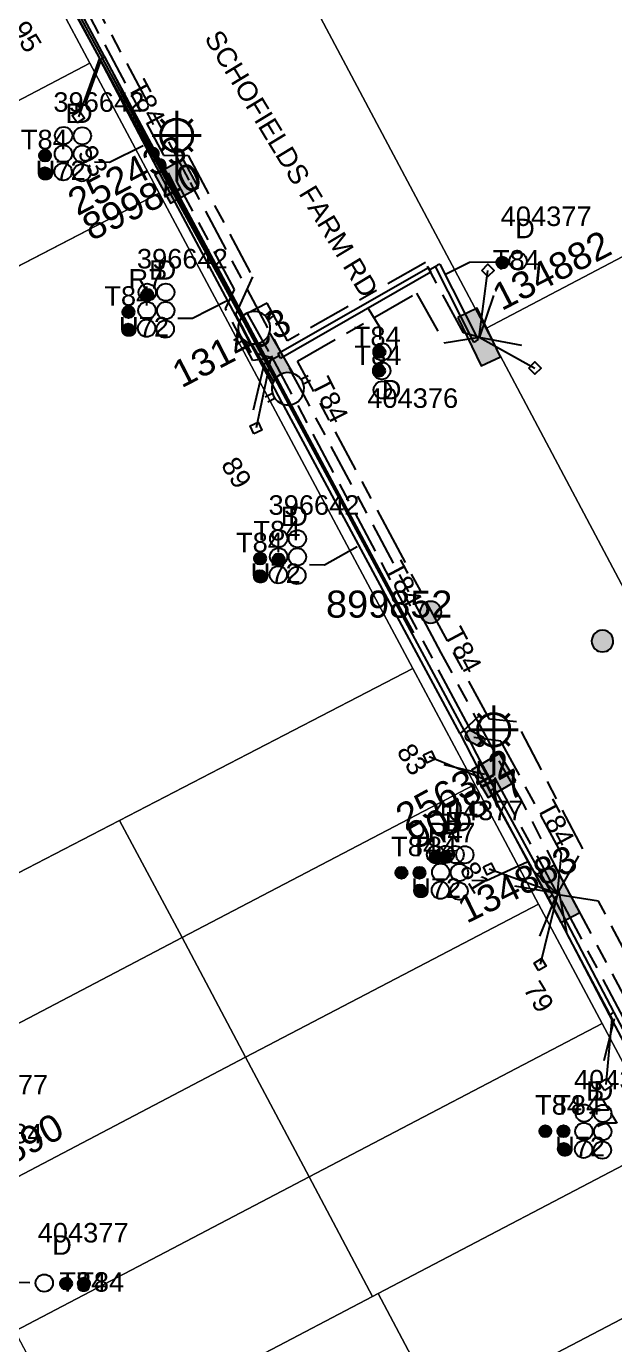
# Model space of a CAD drawing. Header units: metres. Extents: x 301589 to 305563, y 6268713 to 6270518.
# Drawn here: x 303474.8 to 303529, y 6269950.9 to 6270072.5 of the extents above; entities that cross this region are included whole.
import ezdxf
from ezdxf.enums import TextEntityAlignment as Align

# ---------------------------------------------------------------- set-up
doc = ezdxf.new("R2010")
doc.units = ezdxf.units.M
doc.linetypes.add('Cable Exist UG', pattern=[8.2, 4, -1.2, 1.8, -1.2])
doc.layers.get('0').update_dxf_attribs({"color": 6})
for name, color, linetype in [('_User Miscellaneous12', 7, 'Continuous'), ('Duct_SP_EXT', 7, 'Continuous'), ('Equip_LV_EXT', 7, 'Continuous'), ('Equip_SP_SL_EXT', 7, 'Continuous'), ('Mains_HV_EXT', 1, 'Continuous'), ('Mains_LV_EXT', 5, 'Continuous'), ('Mains_LV_SL_EXT', 4, 'Continuous'), ('Services_SP_EXT', 7, 'Continuous'), ('SupportsOH_SP_TR_HV_LV_SL_EXT', 7, 'Continuous'), ('SupportsUG_SP_LV_EXT', 7, 'Continuous'), ('SupportsUG_SP_LV_SL_EXT', 7, 'Continuous'), ('Trench_SP_EXT', 7, 'Continuous')]:
    doc.layers.add(name, color=color, linetype=linetype)
doc.layers.add('Cadastre Land Parcels_SP_EXT', color=7, linetype='Continuous', lineweight=5)
doc.layers.add('Cadastre Roads_SP_EXT', color=9, linetype='Continuous', lineweight=5)
doc.styles.add('COLUMN_LABEL', font='arial.ttf')
doc.styles.add('iecARIAL', font='arial.ttf', dxfattribs={"height": 2})
doc.styles.add('POLE_LABEL', font='arial.ttf')
doc.styles.get("Standard").update_dxf_attribs({"font": 'arial.ttf'})

# ---------------------------------------------------------------- blocks, each defined once
blk = doc.blocks.new('COLUMN_EXT')
blk.add_hatch(color=256).paths.add_polyline_path([(-1.49, 1.48), (-1.49, -1.49), (1.48, -1.49), (1.48, 1.48)])
blk.add_lwpolyline([(-1.49, -1.49), (1.48, -1.49), (1.48, 1.48), (-1.49, 1.48)], close=True)
for tag, height, style, flags, p in [('ASSET_NUM', 2.5, 'COLUMN_LABEL', 8, (2, 2)), ('STRUCTURE_PLANT_NUMBER', 0.2, 'POLE_LABEL', 9, (1.81, 0.03)), ('STREET_CODE', 0.2, 'COLUMN_LABEL', 9, (1.81, -0.2))]:
    blk.add_attdef(tag, text='', height=height, dxfattribs=dict(style=style, flags=flags)).set_placement(p, align=Align.MIDDLE_LEFT)
at = {"flags": 9}
for tag, p in [('COLUMN_TYPE', (1.81, -0.4)), ('OWNED_BY', (1.81, -0.6)), ('STATE', (1.81, -0.8)), ('USAGE', (1.81, -1)), ('LEGEND', (1.81, -1.2)), ('STREETNAME', (1.81, -1.6)), ('SUBURB', (1.81, -1.8)), ('LOCATION', (1.81, -1.4)), ('NOTES', (1.81, -2))]:
    blk.add_attdef(tag, text='', height=0.2, dxfattribs=at).set_placement(p, align=Align.MIDDLE_LEFT)
at = {"flags": 1}
blk.add_attdef('Z', (1.81, -2.35), '', height=0.2, dxfattribs=at)
blk = doc.blocks.new('PILLAR_EXT')
blk.add_hatch(color=256).paths.add_polyline_path([(-2.475, 0.99), (-2.475, -0.99), (2.475, -0.99), (2.475, 0.99)])
blk.add_lwpolyline([(-2.475, -0.99), (2.475, -0.99), (2.475, 0.99), (-2.475, 0.99)], close=True)
at = {"style": 'iecARIAL', "flags": 8}
blk.add_attdef('ASSET_NUM', (1.5, 3.5), '', height=2.5, dxfattribs=at)
for tag, p, flags in [('OWNED_BY', (0, -0.2), 9), ('STATE', (0, -0.4), 9), ('SUPPORT_TYPE', (0, -0.6), 9), ('USAGE', (0, -0.8), 9), ('LEGEND', (0, -1), 9), ('LOCATION', (0, -1.2), 9), ('NOTES', (0, -1.4), 9), ('STREETNAME', (0, -1.8), 9), ('SUBURB', (0, -2), 1), ('PARENT', (0, -1.6), 9)]:
    blk.add_attdef(tag, p, '', height=0.2, dxfattribs=dict(flags=flags))
blk = doc.blocks.new('DUCT_EXT')
blk.add_circle((0, 0.8), 0.8)
at = {"flags": 1}
blk.add_attdef('Z', (0, 0), '', height=0.2, dxfattribs=at)
at = {"flags": 9}
for tag, p in [('DUCT_CODE', (0, 0)), ('XSECT_TYPE', (0, -0.2)), ('STATE', (0, -0.6)), ('FB_REFERENCE', (0, -0.4)), ('NOTES', (0, -0.8))]:
    blk.add_attdef(tag, text='', height=0.2, dxfattribs=at).set_placement(p, align=Align.MIDDLE_LEFT)
blk = doc.blocks.new('SL_LANTERN_EXT')
at = {"lineweight": 40}
for p, q in [((0, 1.97), (0, 6.47)), ((-1.46, 5.68), (-1.06, 5.28)), ((1.46, 5.68), (1.06, 5.28)), ((-2.25, 4.22), (2.25, 4.22)), ((-1.46, 2.76), (-1.06, 3.16)), ((0, 0), (0, 2.72)), ((1.46, 2.76), (1.06, 3.16))]:
    blk.add_line(p, q, dxfattribs=at)
blk.add_circle((0, 4.22), 1.5, dxfattribs=at)
at = {"style": 'iecARIAL', "flags": 8}
blk.add_attdef('ASSET_NUM', (1.5, 1.5), '', height=2.5, dxfattribs=at)
for tag, p, height, flags in [('CONSTRUCTED_VOLTAGE', (0.98, -0.65), 0.2, 9), ('CONTROL_TYPE', (0.98, -0.85), 0.2, 9), ('LANTERN_PURPOSE', (0.98, -1.05), 0.2, 9), ('LANTERN_TYPE', (0.98, -1.25), 0.2, 9), ('LNUMBER', (2.18, -3.25), 2.5, 8), ('OPERATING_VOLTAGE', (0.98, -1.65), 0.2, 9), ('ORIENTATION', (0.98, -1.85), 0.2, 9), ('OWNED_BY', (0.98, -2.05), 0.2, 9), ('STATE', (0.98, -2.25), 0.2, 9), ('NO_PHASES', (0.98, -1.45), 0.2, 9), ('USAGE', (0.98, -2.45), 0.2, 9), ('CEXIST', (0.98, -2.65), 0.2, 9), ('CNEW', (0.98, -2.85), 0.2, 9), ('CNUMBER', (0.98, -3.05), 0.2, 9), ('CREMOVE', (0.98, -3.25), 0.2, 9), ('CREPLACE', (0.98, -3.45), 0.2, 9), ('LKINGHEIGHT', (0.98, -3.65), 0.2, 9), ('LBRACKET', (0.98, -3.85), 0.2, 9), ('LBRACKETVOCAB', (0.98, -4.05), 0.2, 9), ('LCATEGORY', (0.98, -4.25), 0.2, 9), ('LCHARGE1', (0.98, -4.45), 0.2, 9), ('LCHARGE1PERCENT', (0.98, -4.65), 0.2, 9), ('LCHARGE2', (0.98, -4.85), 0.2, 9), ('LCHARGE2PERCENT', (0.98, -5.05), 0.2, 9), ('LCHARGE3', (0.98, -5.25), 0.2, 9), ('LCHARGE3PERCENT', (0.98, -5.45), 0.2, 9), ('LEXIST', (0.98, -5.65), 0.2, 9), ('LLAMP', (0.98, -5.85), 0.2, 9), ('LLAMPVOCAB', (0.98, -6.05), 0.2, 9), ('LMAST', (0.98, -6.25), 0.2, 9), ('LMASTVOCAB', (0.98, -6.45), 0.2, 9), ('LNEW', (0.98, -6.65), 0.2, 9), ('LANTNUMBER', (0.98, -6.85), 0.2, 9), ('LOUTREACH', (0.98, -7.25), 0.2, 9), ('LOUTREACHVOCAB', (0.98, -7.45), 0.2, 9), ('LRATECODE', (0.98, -7.65), 0.2, 9), ('LREMOVE', (0.98, -7.85), 0.2, 9), ('LREPLACE', (0.98, -8.05), 0.2, 9), ('LTYPE', (0.98, -8.25), 0.2, 9), ('LTYPEVOCAB', (0.98, -8.45), 0.2, 9), ('LEGEND', (0.98, -8.65), 0.2, 9), ('STREETNAME', (0.98, -9.25), 0.2, 9), ('SUBURB', (0.98, -9.45), 0.2, 1), ('LOCATION', (0.98, -8.85), 0.2, 9), ('NOTES', (0.98, -9.05), 0.2, 9)]:
    blk.add_attdef(tag, p, '', height=height, dxfattribs=dict(flags=flags))
blk = doc.blocks.new('CCP_EXT')
at = {"flags": 9}
for tag, p in [('STATE', (0, -1.8)), ('LEGEND', (0, -1.4)), ('LIFE_SUPPORT', (0, -1.6)), ('NOTES', (0, -2))]:
    blk.add_attdef(tag, text='', height=0.2, dxfattribs=at).set_placement(p, align=Align.MIDDLE_LEFT)
blk.add_wipeout([(0, 0.57), (0.57, 0), (0, -0.57), (-0.57, 0)])
blk.add_lwpolyline([(-0.57, 0), (0, 0.57), (0.57, 0), (0, -0.57), (-0.57, 0)])
at = {"flags": 1}
blk.add_attdef('Z', (0, 0), '', height=0.2, dxfattribs=at)
at = {"flags": 9}
for tag, p in [('CCP_TYPE', (0, 0)), ('CONSTRUCTED_VOLTAGE', (0, -0.2)), ('OPERATING_VOLTAGE', (0, -0.6)), ('ORIENTATION', (0, -0.8)), ('OWNED_BY', (0, -1)), ('NO_PHASES', (0, -0.4)), ('USAGE', (0, -1.2))]:
    blk.add_attdef(tag, text='', height=0.2, dxfattribs=at).set_placement(p, align=Align.MIDDLE_LEFT)
blk = doc.blocks.new('POLE_EXT')
blk.add_hatch(color=256).paths.add_polyline_path([(-1, 0, 1), (1, 0, 1)])
blk.add_lwpolyline([(-1, 0, 1), (1, 0, 1)], format="xyb", close=True)
for tag, height, flags, p in [('pNumber', 2.5, 8, (-17.84, 2.07)), ('OWNED_BY', 0.2, 9, (1.35, -0.4)), ('SPECIAL_USE', 0.2, 9, (1.35, -0.8)), ('STATE', 0.2, 9, (1.35, -1)), ('PARENT', 0.2, 9, (1.35, -0.6)), ('USAGE', 0.2, 9, (1.35, -1.2)), ('cLV', 0.2, 9, (1.35, -1.4)), ('hDepth', 0.2, 9, (1.35, -1.6)), ('hDia', 0.2, 9, (1.35, -1.8)), ('cHV', 0.2, 9, (1.35, -2)), ('LBRACKET', 0.2, 9, (1.35, -2.2)), ('LExisting', 0.2, 9, (1.35, -2.4)), ('cLinedev', 0.2, 9, (1.35, -3.4)), ('LANTNUMBER', 0.2, 9, (1.35, -2.6)), ('LOther', 0.2, 9, (1.35, -2.8)), ('LRemove', 0.2, 9, (1.35, -3)), ('LEGEND', 0.2, 9, (1.35, -3.2)), ('LOCATION', 0.2, 9, (1.35, -3.6)), ('pExisting', 0.2, 9, (1.35, -3.8)), ('pFooting', 0.2, 9, (1.35, -4.4)), ('pNew', 0.2, 9, (1.35, -4.6)), ('PFNUMBER', 0.2, 9, (1.35, -4)), ('NEWPFNUMBER', 0.2, 9, (1.35, -4.2)), ('pRelocate', 0.2, 9, (1.35, -5)), ('pRemove', 0.2, 9, (1.35, -5.2)), ('pReplace', 0.2, 9, (1.35, -5.4)), ('pStay', 0.2, 9, (1.35, -5.6)), ('pType', 0.2, 9, (1.35, -5.8)), ('cspan', 0.2, 9, (1.35, -6)), ('STREETNAME', 0.2, 9, (1.35, -6.2)), ('SUBURB', 0.2, 9, (1.35, -6.4)), ('OPERATED_BY', 0.2, 9, (1.36, -7.01)), ('NOTES', 0.2, 9, (1.35, -6.6)), ('MAINTAINED_BY', 0.2, 9, (1.36, -6.81))]:
    blk.add_attdef(tag, text='', height=height, dxfattribs=dict(flags=flags)).set_placement(p, align=Align.MIDDLE_LEFT)
at = {"style": 'POLE_LABEL'}
for tag, height, flags, p in [('ASSET_NUM', 2.5, 8, (2, 2)), ('STRUCTURE_PLANT_NUMBER', 0.2, 9, (1.35, 0.03)), ('STREET_CODE', 0.2, 9, (1.35, -0.2))]:
    blk.add_attdef(tag, text='', height=height, dxfattribs=dict(at, flags=flags)).set_placement(p, align=Align.MIDDLE_LEFT)
at = {"flags": 1}
blk.add_attdef('Z', (1.35, -7.33), '', height=0.2, dxfattribs=at)
blk = doc.blocks.new('LV_STJ_EXT')
h = blk.add_hatch(color=256)
edge = h.paths.add_edge_path()
edge.add_ellipse((-0.59, 0.13), major_axis=(0.226, 0.226), ratio=1, start_angle=45, end_angle=135)
edge.add_line((-0.91, 0.13), (-0.91, -0.13))
edge.add_ellipse((-0.59, -0.13), major_axis=(0.226, 0.226), ratio=1, start_angle=135, end_angle=225)
edge.add_line((-0.59, -0.45), (0.59, -0.45))
edge.add_ellipse((0.59, -0.13), major_axis=(-0.226, 0.226), ratio=1, start_angle=135, end_angle=225)
edge.add_line((0.91, -0.13), (0.91, 0.13))
edge.add_ellipse((0.59, 0.13), major_axis=(-0.226, 0.226), ratio=1, start_angle=225, end_angle=315)
edge.add_line((0.59, 0.45), (-0.59, 0.45))
blk.add_lwpolyline([(-0.91, 0.13), (-0.91, -0.13, 0.414214), (-0.59, -0.45), (0.59, -0.45, 0.414214), (0.91, -0.13), (0.91, 0.13, 0.414214), (0.59, 0.45), (-0.59, 0.45, 0.414214)], format="xyb", close=True)
at = {"flags": 1}
blk.add_attdef('Z', (0, 0), '', height=0.2, dxfattribs=at)
at = {"flags": 9}
for tag, p in [('ORIENTATION', (0, 0)), ('USAGE', (0, -0.2)), ('LEGEND', (0, -0.4)), ('NOTES', (0, -0.6))]:
    blk.add_attdef(tag, text='', height=0.2, dxfattribs=at).set_placement(p, align=Align.MIDDLE_LEFT)
blk = doc.blocks.new('LV_UG_LINKS_OPEN_EXT')
for p, q in [((-0.25, 1.47), (-0.25, 2.22)), ((0.25, 1.47), (0.25, 2.22)), ((-0.25, -1.47), (-0.25, -2.22)), ((0.25, -1.47), (0.25, -2.22))]:
    blk.add_line(p, q)
at = {"flags": 9}
for tag, p in [('ACTUAL_STATUS', (0, 0)), ('CONSTRUCTED_VOLTAGE', (0, -0.2)), ('OPERATING_VOLTAGE', (0, -0.6)), ('ORIENTATION', (0, -0.8)), ('STATE', (0, -1)), ('SWITCH_TYPE', (0, -1.2)), ('NO_PHASES', (0, -0.4)), ('USAGE', (0, -1.4)), ('NOTES', (0, -1.6))]:
    blk.add_attdef(tag, text='', height=0.2, dxfattribs=at).set_placement(p, align=Align.MIDDLE_LEFT)
at = {"flags": 1}
blk.add_attdef('Z', (0, 0), '', height=0.2, dxfattribs=at)
blk.add_wipeout([(-0.25, 1.47), (-0.43, 1.43), (-0.61, 1.36), (-0.77, 1.28), (-0.93, 1.17), (-1.07, 1.05), (-1.19, 0.9), (-1.29, 0.75), (-1.38, 0.58), (-1.44, 0.4), (-1.48, 0.22), (-1.49, 0.03), (-1.49, -0.16), (-1.45, -0.34), (-1.4, -0.52), (-1.32, -0.69), (-1.23, -0.85), (-1.11, -1), (-0.98, -1.13), (-0.83, -1.24), (-0.66, -1.34), (-0.49, -1.41), (-0.31, -1.46), (-0.13, -1.49), (0.06, -1.49), (0.25, -1.47), (0.43, -1.43), (0.61, -1.36), (0.77, -1.28), (0.93, -1.17), (1.07, -1.05), (1.19, -0.9), (1.29, -0.75), (1.38, -0.58), (1.44, -0.4), (1.48, -0.22), (1.49, -0.03), (1.49, 0.16), (1.45, 0.34), (1.4, 0.52), (1.32, 0.69), (1.23, 0.85), (1.11, 1), (0.98, 1.13), (0.83, 1.24), (0.66, 1.34), (0.49, 1.41), (0.31, 1.46), (0.13, 1.49), (-0.06, 1.49)])
blk.add_lwpolyline([(0, -1.49, 1), (0, 1.49, 1)], format="xyb", close=True)
blk = doc.blocks.new('CABLE_LARGE_EXT')
h = blk.add_hatch(color=256)
edge = h.paths.add_edge_path()
edge.add_arc((0, 0.55), 0.55, 0, 360)
blk.add_circle((0, 0.55), 0.55)
at = {"flags": 1}
blk.add_attdef('Z', (0, 0), '', height=0.2, dxfattribs=at)
at = {"flags": 9}
for tag, p in [('COND_CODE', (0, 0)), ('STATE', (0, -0.4)), ('XSECT_SIZE', (0, -0.6)), ('FB_REFERENCE', (0, -0.2)), ('NOTES', (0, -0.8))]:
    blk.add_attdef(tag, text='', height=0.2, dxfattribs=at).set_placement(p, align=Align.MIDDLE_LEFT)

msp = doc.modelspace()

# ---------------------------------------------------------------- linework, layer by layer
at = {"layer": '_User Miscellaneous12'}
for p, q in [((303453.125, 6270122.591), (303481.808, 6270069.572)), ((303481.595, 6270069.46), (303481.808, 6270069.572)), ((303487.805, 6270057.602), (303481.595, 6270069.46)), ((303482.021, 6270069.683), (303481.808, 6270069.572)), ((303488.23, 6270057.824), (303482.021, 6270069.683)), ((303487.805, 6270057.602), (303488.018, 6270057.713)), ((303487.806, 6270057.6), (303488.018, 6270057.713)), ((303488.229, 6270057.826), (303488.018, 6270057.713)), ((303488.23, 6270057.824), (303488.018, 6270057.713)), ((303511.863, 6270050.267), (303511.982, 6270050.059)), ((303512.102, 6270049.851), (303511.982, 6270050.059)), ((303512.493, 6270050.359), (303512.707, 6270050.467)), ((303512.493, 6270050.359), (303516.015, 6270043.358)), ((303512.922, 6270050.575), (303512.707, 6270050.467)), ((303516.015, 6270043.358), (303516.23, 6270043.466)), ((303516.444, 6270043.574), (303516.23, 6270043.466)), ((303514.761, 6270007.305), (303514.974, 6270007.415)), ((303514.761, 6270007.305), (303517.505, 6270001.967)), ((303514.763, 6270007.301), (303514.974, 6270007.415)), ((303515.186, 6270007.528), (303514.974, 6270007.415)), ((303515.188, 6270007.524), (303514.974, 6270007.415)), ((303515.188, 6270007.524), (303517.932, 6270002.186)), ((303517.505, 6270001.967), (303517.719, 6270002.076)), ((303517.508, 6270001.961), (303517.719, 6270002.076)), ((303517.929, 6270002.192), (303517.719, 6270002.076)), ((303517.932, 6270002.186), (303517.719, 6270002.076)), ((303522.9, 6269992.105), (303523.113, 6269992.217)), ((303522.902, 6269992.101), (303523.113, 6269992.217)), ((303523.323, 6269992.332), (303523.113, 6269992.217)), ((303523.325, 6269992.328), (303523.113, 6269992.217)), ((303528.545, 6269981.307), (303528.757, 6269981.419)), ((303528.97, 6269981.53), (303528.757, 6269981.419))]:
    msp.add_line(p, q, dxfattribs=at)
at = {"layer": 'Cadastre Land Parcels_SP_EXT', "linetype": 'Continuous'}
for points in [[(303657.839, 6270166.65), (303651.644, 6270178.26), (303490.837, 6270094.179), (303517.16, 6270044.616), (303677.71, 6270129.053), (303657.839, 6270166.65)], [(303703.929, 6270079.616), (303677.71, 6270129.053), (303517.16, 6270044.616), (303544.024, 6269993.97), (303703.929, 6270079.616)], [(303480.642, 6270069.103), (303474.78, 6270080.094), (303447.768, 6270065.95), (303453.609, 6270054.941), (303480.642, 6270069.103)], [(303487.03, 6270057.128), (303480.642, 6270069.103), (303453.609, 6270054.941), (303459.862, 6270043.042), (303487.03, 6270057.128)], [(303510.423, 6270013.274), (303487.03, 6270057.128), (303432.778, 6270029.001), (303456.171, 6269985.147), (303510.423, 6270013.274)], [(303516.144, 6270002.547), (303510.423, 6270013.274), (303483.381, 6269999.254), (303489.152, 6269988.438), (303516.144, 6270002.547)], [(303522.021, 6269991.528), (303516.144, 6270002.547), (303489.152, 6269988.438), (303495.002, 6269977.4), (303522.021, 6269991.528)], [(303489.152, 6269988.438), (303483.381, 6269999.254), (303456.171, 6269985.147), (303462.016, 6269974.221), (303489.152, 6269988.438)], [(303527.897, 6269980.508), (303522.021, 6269991.528), (303495.002, 6269977.4), (303500.853, 6269966.363), (303527.897, 6269980.508)], [(303495.002, 6269977.4), (303489.152, 6269988.438), (303462.016, 6269974.221), (303467.867, 6269963.182), (303495.002, 6269977.4)], [(303507.237, 6269955.602), (303533.774, 6269969.489), (303527.897, 6269980.508), (303500.853, 6269966.363), (303506.704, 6269955.324), (303507.237, 6269955.602)], [(303500.853, 6269966.363), (303495.002, 6269977.4), (303467.867, 6269963.182), (303473.717, 6269952.145), (303500.853, 6269966.363)], [(303539.65, 6269958.471), (303533.774, 6269969.489), (303507.237, 6269955.602), (303513.088, 6269944.564), (303539.65, 6269958.471)], [(303496.151, 6269949.795), (303506.704, 6269955.324), (303500.853, 6269966.363), (303473.717, 6269952.145), (303479.569, 6269941.108), (303496.151, 6269949.795)], [(303542.559, 6269942.415), (303544.628, 6269949.135), (303539.65, 6269958.471), (303513.088, 6269944.564), (303520.387, 6269930.796), (303542.559, 6269942.415)], [(303520.387, 6269930.796), (303513.088, 6269944.564), (303507.237, 6269955.602), (303506.704, 6269955.324), (303496.151, 6269949.795), (303509.301, 6269924.986), (303520.387, 6269930.796)]]:
    msp.add_lwpolyline(points, close=True, dxfattribs=at)
at = {"layer": 'Duct_SP_EXT'}
for p, q in [((303453.125, 6270122.591), (303481.808, 6270069.572)), ((303481.595, 6270069.46), (303481.808, 6270069.572)), ((303487.805, 6270057.602), (303481.595, 6270069.46)), ((303482.021, 6270069.683), (303481.808, 6270069.572)), ((303488.23, 6270057.824), (303482.021, 6270069.683)), ((303487.805, 6270057.602), (303488.018, 6270057.713)), ((303487.806, 6270057.6), (303488.018, 6270057.713)), ((303488.229, 6270057.826), (303488.018, 6270057.713)), ((303488.23, 6270057.824), (303488.018, 6270057.713)), ((303511.863, 6270050.267), (303511.982, 6270050.059)), ((303512.102, 6270049.851), (303511.982, 6270050.059)), ((303512.493, 6270050.359), (303512.707, 6270050.467)), ((303512.493, 6270050.359), (303516.015, 6270043.358)), ((303512.922, 6270050.575), (303512.707, 6270050.467)), ((303516.015, 6270043.358), (303516.23, 6270043.466)), ((303516.444, 6270043.574), (303516.23, 6270043.466)), ((303514.761, 6270007.305), (303514.974, 6270007.415)), ((303514.761, 6270007.305), (303517.505, 6270001.967)), ((303514.763, 6270007.301), (303514.974, 6270007.415)), ((303515.186, 6270007.528), (303514.974, 6270007.415)), ((303515.188, 6270007.524), (303514.974, 6270007.415)), ((303515.188, 6270007.524), (303517.932, 6270002.186)), ((303517.505, 6270001.967), (303517.719, 6270002.076)), ((303517.508, 6270001.961), (303517.719, 6270002.076)), ((303517.929, 6270002.192), (303517.719, 6270002.076)), ((303517.932, 6270002.186), (303517.719, 6270002.076)), ((303522.9, 6269992.105), (303523.113, 6269992.217)), ((303522.902, 6269992.101), (303523.113, 6269992.217)), ((303523.323, 6269992.332), (303523.113, 6269992.217)), ((303523.325, 6269992.328), (303523.113, 6269992.217)), ((303528.545, 6269981.307), (303528.757, 6269981.419)), ((303528.97, 6269981.53), (303528.757, 6269981.419))]:
    msp.add_line(p, q, dxfattribs=at)
for points in [[(303481.066, 6270060.002), (303482.436, 6270059.981), (303485.539, 6270061.503)], [(303518.069, 6270050.75), (303515.642, 6270050.733), (303513.519, 6270049.631)], [(303488.756, 6270045.58), (303490.119, 6270045.573), (303493.242, 6270047.176)], [(303507.412, 6270043.607), (303507.412, 6270044.702), (303506.324, 6270046.494)], [(303500.903, 6270022.843), (303502.268, 6270022.831), (303505.305, 6270024.511)], [(303515.857, 6269993.733), (303517.222, 6269993.72), (303520.962, 6269995.421)], [(303475.09, 6269956.599), (303472.654, 6269956.604), (303470.986, 6269955.755)]]:
    msp.add_lwpolyline(points, dxfattribs=at)
at = {"layer": 'Trench_SP_EXT', "linetype": 'Cable Exist UG'}
for points in [[(303480.274, 6270065.45), (303481.768, 6270069.688)], [(303511.983, 6270050.059), (303512.707, 6270050.467)], [(303516.602, 6270043.875), (303518.088, 6270048.254)], [(303516.52, 6270043.833), (303521.02, 6270042.971)], [(303495.732, 6270037.129), (303496.734, 6270041.363)], [(303498.108, 6270042.113), (303496.734, 6270041.363)], [(303516.648, 6270008.981), (303514.974, 6270007.415)], [(303517.084, 6270003.49), (303513.318, 6270004.367)], [(303523.794, 6269992.517), (303519.114, 6269993.324)], [(303523.629, 6269992.269), (303521.968, 6269988.218)], [(303529.016, 6269980.954), (303527.911, 6269976.586)]]:
    msp.add_lwpolyline(points, dxfattribs=at)

# ---------------------------------------------------------------- block references
at = {"layer": 'Duct_SP_EXT'}
for name, p in [('DUCT_EXT', (303478.221, 6270061.633)), ('DUCT_EXT', (303479.942, 6270061.605)), ('CABLE_LARGE_EXT', (303476.501, 6270060.029)), ('DUCT_EXT', (303478.202, 6270059.943)), ('DUCT_EXT', (303479.938, 6270059.919)), ('CABLE_LARGE_EXT', (303476.487, 6270058.409)), ('DUCT_EXT', (303478.173, 6270058.286)), ('DUCT_EXT', (303479.905, 6270058.206)), ('DUCT_EXT', (303520.14, 6270050.049)), ('DUCT_EXT', (303485.93, 6270047.167)), ('DUCT_EXT', (303487.639, 6270047.17)), ('CABLE_LARGE_EXT', (303485.931, 6270047.194)), ('CABLE_LARGE_EXT', (303484.197, 6270045.593)), ('DUCT_EXT', (303485.901, 6270045.501)), ('DUCT_EXT', (303487.633, 6270045.484)), ('CABLE_LARGE_EXT', (303484.18, 6270043.979)), ('DUCT_EXT', (303485.867, 6270043.854)), ('DUCT_EXT', (303487.595, 6270043.783)), ('DUCT_EXT', (303498.065, 6270024.463)), ('DUCT_EXT', (303499.785, 6270024.439)), ('DUCT_EXT', (303498.044, 6270022.776)), ('DUCT_EXT', (303499.778, 6270022.755)), ('CABLE_LARGE_EXT', (303496.344, 6270022.859)), ('CABLE_LARGE_EXT', (303498.044, 6270022.776)), ('CABLE_LARGE_EXT', (303496.328, 6270021.242)), ('DUCT_EXT', (303498.015, 6270021.118)), ('DUCT_EXT', (303499.743, 6270021.045)), ('DUCT_EXT', (303512.532, 6269995.302)), ('CABLE_LARGE_EXT', (303512.532, 6269995.302)), ('DUCT_EXT', (303513.44, 6269995.312)), ('CABLE_LARGE_EXT', (303513.441, 6269995.312)), ('DUCT_EXT', (303514.333, 6269995.301)), ('DUCT_EXT', (303515.226, 6269995.286)), ('DUCT_EXT', (303512.999, 6269993.666)), ('DUCT_EXT', (303514.732, 6269993.645)), ('CABLE_LARGE_EXT', (303509.372, 6269993.869)), ('CABLE_LARGE_EXT', (303511.044, 6269993.867)), ('CABLE_LARGE_EXT', (303511.089, 6269992.241)), ('DUCT_EXT', (303512.972, 6269992.007)), ('DUCT_EXT', (303514.699, 6269991.933)), ('DUCT_EXT', (303526.234, 6269971.448)), ('DUCT_EXT', (303527.954, 6269971.423)), ('CABLE_LARGE_EXT', (303522.651, 6269970.025)), ('CABLE_LARGE_EXT', (303524.323, 6269970.024)), ('DUCT_EXT', (303526.213, 6269969.761)), ('DUCT_EXT', (303527.947, 6269969.739)), ('CABLE_LARGE_EXT', (303524.368, 6269968.399)), ('DUCT_EXT', (303526.184, 6269968.105)), ('DUCT_EXT', (303527.911, 6269968.031)), ('DUCT_EXT', (303476.432, 6269955.772)), ('CABLE_LARGE_EXT', (303478.446, 6269955.976)), ('CABLE_LARGE_EXT', (303480.09, 6269955.975))]:
    msp.add_blockref(name, p, dxfattribs=at)
for name, p, rotation in [('CABLE_LARGE_EXT', (303506.796, 6270042.47), 269.0242994412209), ('DUCT_EXT', (303506.795, 6270042.47), 269.9999999999998), ('CABLE_LARGE_EXT', (303506.766, 6270040.727), 270.6969740951798), ('DUCT_EXT', (303506.766, 6270040.727), 269.9999999999998), ('DUCT_EXT', (303506.813, 6270038.96), 269.9999999999998)]:
    msp.add_blockref(name, p, dxfattribs=dict(at, rotation=rotation))
at = {"layer": 'Equip_LV_EXT', "rotation": 332.2890358846548}
msp.add_blockref('LV_STJ_EXT', (303516.162, 6270006.816), dxfattribs=at)
at = {"layer": 'Equip_SP_SL_EXT'}
ref = msp.add_blockref('SL_LANTERN_EXT', (303488.648, 6270058.226), dxfattribs=at)
ref.add_attrib('ASSET_NUM', '252433', dxfattribs={"layer": '0', "height": 2.5, "rotation": 27.70551, "style": 'iecARIAL'}).set_placement((303490.148, 6270059.726), align=Align.BOTTOM_RIGHT)
ref = msp.add_blockref('SL_LANTERN_EXT', (303517.89, 6270003.391), dxfattribs=at)
ref.add_attrib('ASSET_NUM', '256342', dxfattribs={"layer": '0', "height": 2.5, "rotation": 28.60339, "style": 'iecARIAL'}).set_placement((303519.39, 6270004.891), align=Align.MIDDLE_RIGHT)
at = {"layer": 'SupportsOH_SP_TR_HV_LV_SL_EXT'}
ref = msp.add_blockref('POLE_EXT', (303512.074, 6270018.454), dxfattribs=at)
ref.add_attrib('ASSET_NUM', '899852', dxfattribs={"layer": '0', "height": 2.5, "style": 'POLE_LABEL'}).set_placement((303514.074, 6270019.204), align=Align.MIDDLE_RIGHT)
ref = msp.add_blockref('POLE_EXT', (303527.922, 6270015.797), dxfattribs=dict(at, rotation=0.0390156974779501))
ref.add_attrib('ASSET_NUM', '525529', dxfattribs={"layer": '0', "height": 2.5, "rotation": 0.05884, "style": 'POLE_LABEL'}).set_placement((303529.922, 6270016.547), align=Align.MIDDLE_LEFT)
at = {"layer": 'SupportsUG_SP_LV_EXT'}
ref = msp.add_blockref('PILLAR_EXT', (303516.548, 6270043.832), dxfattribs=dict(at, rotation=295.6964795852877))
ref.add_attrib('ASSET_NUM', '134882', dxfattribs={"layer": '0', "height": 2.5, "rotation": 27.2938, "style": 'iecARIAL'}).set_placement((303518.049, 6270047.332), align=Align.MIDDLE_LEFT)
ref = msp.add_blockref('PILLAR_EXT', (303497.37, 6270042.033), dxfattribs=dict(at, rotation=119.9915474230572))
ref.add_attrib('ASSET_NUM', '131493', dxfattribs={"layer": '0', "height": 2.5, "rotation": 27.23111, "style": 'iecARIAL'}).set_placement((303498.87, 6270045.533), align=Align.MIDDLE_RIGHT)
ref = msp.add_blockref('PILLAR_EXT', (303523.787, 6269992.468), dxfattribs=dict(at, rotation=118.0474894334378))
ref.add_attrib('ASSET_NUM', '134883', dxfattribs={"layer": '0', "height": 2.5, "rotation": 26.21702, "style": 'iecARIAL'}).set_placement((303525.287, 6269995.968), align=Align.MIDDLE_RIGHT)
ref = msp.add_blockref('PILLAR_EXT', (303466.114, 6269962.257), dxfattribs=dict(at, rotation=298.0495616160244))
ref.add_attrib('ASSET_NUM', '134890', dxfattribs={"layer": '0', "height": 2.5, "rotation": 28.21525, "style": 'iecARIAL'}).set_placement((303467.614, 6269965.757), align=Align.MIDDLE_LEFT)
at = {"layer": 'SupportsUG_SP_LV_SL_EXT'}
ref = msp.add_blockref('COLUMN_EXT', (303488.648, 6270058.226), dxfattribs=dict(at, rotation=118.9119379021156))
ref.add_attrib('ASSET_NUM', '899840', dxfattribs={"layer": '0', "height": 2.5, "rotation": 26.47294, "style": 'COLUMN_LABEL'}).set_placement((303490.648, 6270058.976), align=Align.MIDDLE_RIGHT)
ref = msp.add_blockref('COLUMN_EXT', (303517.89, 6270003.391), dxfattribs=dict(at, rotation=120.4701422262284))
ref.add_attrib('ASSET_NUM', '907877', dxfattribs={"layer": '0', "height": 2.5, "rotation": 27.67295, "style": 'COLUMN_LABEL'}).set_placement((303519.89, 6270004.141), align=Align.TOP_RIGHT)

# ---------------------------------------------------------------- texts
at = {"layer": 'Cadastre Roads_SP_EXT'}
msp.add_text('SCHOFIELDS FARM RD', height=1.8, rotation=301.25427, dxfattribs=at).set_placement((303491.155, 6270071.432))
at = {"layer": 'Defpoints'}
for s, rotation, p in [('95', 301.25249, (303473.315, 6270072.296)), ('93', 301.25427, (303479.437, 6270060.822)), ('89', 301.25414, (303492.672, 6270032.062)), ('83', 301.24727, (303508.883, 6270005.619)), ('81', 301.25025, (303514.685, 6269994.738)), ('79', 301.24651, (303520.561, 6269983.718)), ('77', 301.25025, (303526.438, 6269972.698))]:
    msp.add_text(s, height=1.8, rotation=rotation, dxfattribs=at).set_placement(p)
at = {"layer": 'Duct_SP_EXT'}
for s, p in [('396642', (303477.27, 6270064.622)), ('B', (303478.389, 6270063.576)), ('D', (303479.079, 6270063.595)), ('U72', (303475.635, 6270058.316)), ('404377', (303518.529, 6270054.087)), ('D', (303519.866, 6270052.959)), ('396642', (303484.976, 6270050.171)), ('R7', (303484.204, 6270048.305)), ('B', (303486.097, 6270049.123)), ('D', (303486.789, 6270049.138)), ('T84', (303481.966, 6270046.727)), ('U72', (303483.328, 6270043.888)), ('T84', (303504.975, 6270042.998)), ('T84', (303505.04, 6270041.259)), ('404376', (303506.221, 6270037.307)), ('D', (303507.562, 6270038.087)), ('396642', (303497.118, 6270027.446)), ('B', (303498.24, 6270026.4)), ('D', (303498.931, 6270026.417)), ('T84', (303495.717, 6270025.085)), ('T84', (303494.113, 6270023.991)), ('U72', (303495.476, 6270021.152)), ('404377', (303512.253, 6269999.268)), ('B', (303513.373, 6269998.222)), ('D', (303514.065, 6269998.238)), ('R4', (303511.814, 6269997.23)), ('R7', (303512.99, 6269997.226)), ('T84', (303508.424, 6269995.946)), ('T84', (303510.186, 6269995.945)), ('U72', (303510.277, 6269992.105)), ('404377', (303468.399, 6269973.97)), ('404377', (303525.289, 6269974.43)), ('B', (303526.41, 6269973.382)), ('D', (303527.101, 6269973.4)), ('T84', (303521.702, 6269972.103)), ('T84', (303471.935, 6269969.455)), ('U72', (303523.554, 6269968.263)), ('404377', (303475.82, 6269960.312)), ('D', (303477.161, 6269959.174)), ('T84', (303477.825, 6269955.772)), ('T84', (303479.468, 6269955.771))]:
    msp.add_text(s, height=1.8, dxfattribs=at).set_placement(p)
at = {"layer": 'Mains_LV_EXT'}
for rotation, p in [(298.07641, (303484.06, 6270066.961)), (297.99186, (303507.771, 6270022.545)), (298.07636, (303513.251, 6270016.472)), (298.07526, (303521.798, 6270000.483))]:
    msp.add_text('T84', height=1.8, rotation=rotation, dxfattribs=at).set_placement(p)

# ---------------------------------------------------------------- next in the draw order: block references
at = {"layer": 'Services_SP_EXT'}
for p, rotation in [((303479.576, 6270064.161), 77.99154739232564), ((303495.971, 6270035.452), 70.10447973958013), ((303511.941, 6270005.109), 339.6924288112721), ((303517.474, 6269994.758), 340.0474894645837), ((303522.167, 6269985.946), 76.04748960521589), ((303528.223, 6269974.886), 79.3201477689751)]:
    msp.add_blockref('CCP_EXT', p, dxfattribs=dict(at, rotation=rotation))
for p in [(303517.356, 6270049.993), (303521.692, 6270040.982)]:
    msp.add_blockref('CCP_EXT', p, dxfattribs=at)

# ---------------------------------------------------------------- next in the draw order: block references
for p, rotation in [((303479.576, 6270064.161), 77.99154739232564), ((303495.971, 6270035.452), 70.10447973958013), ((303511.941, 6270005.109), 339.6924288112721), ((303517.474, 6269994.758), 340.0474894645837), ((303522.167, 6269985.946), 76.04748960521589), ((303528.223, 6269974.886), 79.3201477689751)]:
    msp.add_blockref('CCP_EXT', p, dxfattribs=dict(at, rotation=rotation))
for p in [(303517.356, 6270049.993), (303521.692, 6270040.982)]:
    msp.add_blockref('CCP_EXT', p, dxfattribs=at)

# ---------------------------------------------------------------- next in the draw order: linework, layer by layer
at = {"layer": '_User Miscellaneous12'}
for p, q in [((303512.922, 6270050.575), (303516.444, 6270043.574)), ((303517.508, 6270001.961), (303522.902, 6269992.101)), ((303517.929, 6270002.192), (303523.323, 6269992.332)), ((303522.9, 6269992.105), (303528.545, 6269981.307)), ((303523.325, 6269992.328), (303528.97, 6269981.53)), ((303528.545, 6269981.307), (303540.462, 6269958.676)), ((303528.97, 6269981.53), (303540.887, 6269958.9))]:
    msp.add_line(p, q, dxfattribs=at)
at = {"layer": 'Cadastre Roads_SP_EXT', "linetype": 'Continuous'}
msp.add_lwpolyline([(303474.78, 6270080.094), (303480.642, 6270069.103), (303487.03, 6270057.128), (303510.423, 6270013.274), (303516.144, 6270002.547), (303522.021, 6269991.528), (303527.897, 6269980.508), (303533.774, 6269969.489), (303539.65, 6269958.471), (303544.628, 6269949.135), (303561.646, 6269960.762), (303561.646, 6269960.762), (303544.024, 6269993.97), (303517.16, 6270044.616), (303490.837, 6270094.179)], dxfattribs=at)
at = {"layer": 'Duct_SP_EXT'}
for p, q in [((303512.922, 6270050.575), (303516.444, 6270043.574)), ((303517.508, 6270001.961), (303522.902, 6269992.101)), ((303517.929, 6270002.192), (303523.323, 6269992.332)), ((303522.9, 6269992.105), (303528.545, 6269981.307)), ((303523.325, 6269992.328), (303528.97, 6269981.53)), ((303528.545, 6269981.307), (303540.462, 6269958.676)), ((303528.97, 6269981.53), (303540.887, 6269958.9))]:
    msp.add_line(p, q, dxfattribs=at)
at = {"layer": 'Mains_HV_EXT', "linetype": 'Cable Exist UG'}
msp.add_lwpolyline([(303520.011, 6269939.24), (303522.026, 6269938.58), (303526.335, 6269930.496), (303526.335, 6269930.496), (303545.057, 6269940.322), (303547.861, 6269949.439), (303542.306, 6269959.86), (303524.669, 6269992.94), (303524.669, 6269992.94), (303520.336, 6270001.328)], dxfattribs=at)
at = {"layer": 'Mains_LV_EXT', "linetype": 'Cable Exist UG'}
for points in [[(303523.787, 6269992.468), (303524.148, 6269996.201), (303524.148, 6269996.201), (303518.553, 6270006.569), (303516.054, 6270006.907)], [(303510.287, 6269923.33), (303513.803, 6269922.789), (303513.803, 6269922.789), (303522.257, 6269927.238), (303523.854, 6269930.331), (303523.854, 6269930.331), (303544.226, 6269941.021), (303546.117, 6269947.165), (303549.919, 6269949.819), (303549.919, 6269949.819), (303527.545, 6269991.798), (303523.833, 6269992.381)], [(303541.445, 6269959.343), (303523.758, 6269992.522)]]:
    msp.add_lwpolyline(points, dxfattribs=at)
at = {"layer": 'Mains_LV_SL_EXT', "linetype": 'Cable Exist UG'}
msp.add_lwpolyline([(303523.787, 6269992.468), (303517.89, 6270003.391)], dxfattribs=at)
at = {"layer": 'Services_SP_EXT'}
for points in [[(303476.383, 6270081.202), (303477.14, 6270077.802), (303477.14, 6270077.802), (303481.532, 6270069.565), (303479.576, 6270064.161)], [(303516.548, 6270043.832), (303517.356, 6270049.993)], [(303516.548, 6270043.832), (303521.692, 6270040.982)], [(303523.673, 6269992.509), (303521.474, 6269994.684), (303521.474, 6269994.684), (303517.031, 6270003.012), (303511.941, 6270005.109)], [(303523.787, 6269992.468), (303517.473, 6269994.758)], [(303523.908, 6269992.687), (303524.621, 6269988.784), (303524.621, 6269988.784), (303528.779, 6269980.981), (303528.223, 6269974.886)], [(303523.787, 6269992.468), (303522.167, 6269985.946)]]:
    msp.add_lwpolyline(points, dxfattribs=at)

# ---------------------------------------------------------------- next in the draw order: block references
at = {"layer": 'Duct_SP_EXT'}
msp.add_blockref('CABLE_LARGE_EXT', (303518.685, 6270050.168), dxfattribs=at)

# ---------------------------------------------------------------- next in the draw order: texts
for p in [(303474.27, 6270061.164), (303517.812, 6270050.066), (303523.465, 6269972.102)]:
    msp.add_text('T84', height=1.8, dxfattribs=at).set_placement(p)

# ---------------------------------------------------------------- next in the draw order: block references
at = {"layer": 'Equip_LV_EXT'}
for p, rotation in [((303495.797, 6270044.708), 308.1365325331838), ((303498.91, 6270039.07), 116.8338343135002)]:
    msp.add_blockref('LV_UG_LINKS_OPEN_EXT', p, dxfattribs=dict(at, rotation=rotation))

# ---------------------------------------------------------------- next in the draw order: linework, layer by layer
at = {"layer": '_User Miscellaneous12'}
for p, q in [((303510.491, 6270016.552), (303476.118, 6270080.699)), ((303478.102, 6270075.857), (303510.491, 6270016.552)), ((303510.491, 6270016.552), (303481.808, 6270069.572)), ((303496.522, 6270041.25), (303487.806, 6270057.6)), ((303496.946, 6270041.476), (303488.229, 6270057.826)), ((303497.989, 6270042.321), (303511.863, 6270050.267)), ((303498.228, 6270041.905), (303512.102, 6270049.851)), ((303496.522, 6270041.25), (303496.734, 6270041.363)), ((303496.523, 6270041.25), (303496.734, 6270041.363)), ((303514.763, 6270007.301), (303496.523, 6270041.25)), ((303496.945, 6270041.477), (303496.734, 6270041.363)), ((303496.946, 6270041.476), (303496.734, 6270041.363)), ((303515.186, 6270007.528), (303496.945, 6270041.477)), ((303497.989, 6270042.321), (303498.108, 6270042.113)), ((303498.228, 6270041.905), (303498.108, 6270042.113))]:
    msp.add_line(p, q, dxfattribs=at)
at = {"layer": 'Duct_SP_EXT'}
for p, q in [((303510.491, 6270016.552), (303476.118, 6270080.699)), ((303478.102, 6270075.857), (303510.491, 6270016.552)), ((303510.491, 6270016.552), (303481.808, 6270069.572)), ((303496.522, 6270041.25), (303487.806, 6270057.6)), ((303496.946, 6270041.476), (303488.229, 6270057.826)), ((303497.989, 6270042.321), (303511.863, 6270050.267)), ((303498.228, 6270041.905), (303512.102, 6270049.851)), ((303496.522, 6270041.25), (303496.734, 6270041.363)), ((303496.523, 6270041.25), (303496.734, 6270041.363)), ((303514.763, 6270007.301), (303496.523, 6270041.25)), ((303496.945, 6270041.477), (303496.734, 6270041.363)), ((303496.946, 6270041.476), (303496.734, 6270041.363)), ((303515.186, 6270007.528), (303496.945, 6270041.477)), ((303497.989, 6270042.321), (303498.108, 6270042.113)), ((303498.228, 6270041.905), (303498.108, 6270042.113))]:
    msp.add_line(p, q, dxfattribs=at)
at = {"layer": 'Mains_HV_EXT', "linetype": 'Cable Exist UG'}
msp.add_lwpolyline([(303520.368, 6270001.273), (303517.92, 6270005.628), (303517.92, 6270005.628), (303513.057, 6270014.716), (303512.504, 6270015.756), (303512.504, 6270015.756), (303489.806, 6270058.309), (303481.013, 6270074.795), (303481.013, 6270074.795), (303478.077, 6270080.292), (303476.527, 6270083.536)], dxfattribs=at)
at = {"layer": 'Mains_LV_EXT', "linetype": 'Cable Exist UG'}
for points in [[(303476.444, 6270081.228), (303478.15, 6270078.028), (303478.15, 6270078.028), (303487.434, 6270060.631), (303489.707, 6270060.584), (303489.707, 6270060.584), (303495.625, 6270049.4), (303494.073, 6270045.924), (303495.951, 6270042.365), (303497.288, 6270041.996)], [(303516.549, 6270043.832), (303515.102, 6270044.225), (303511.589, 6270050.718), (303498.867, 6270043.481), (303496.999, 6270046.981), (303495.154, 6270046.006), (303497.37, 6270042.033)], [(303523.787, 6269992.468), (303526.097, 6269996.634), (303526.097, 6269996.634), (303520.006, 6270008.333), (303517.499, 6270008.583), (303509.047, 6270024.353), (303509.047, 6270024.353), (303499.793, 6270041.628), (303510.77, 6270047.88), (303513.319, 6270043.319), (303516.549, 6270043.832)], [(303497.369, 6270042.116), (303513.896, 6270011.023), (303513.896, 6270011.023), (303516.162, 6270006.816)]]:
    msp.add_lwpolyline(points, dxfattribs=at)
at = {"layer": 'Mains_LV_SL_EXT', "linetype": 'Cable Exist UG'}
msp.add_lwpolyline([(303497.341, 6270041.897), (303495.655, 6270041.68), (303493.155, 6270046.439), (303493.978, 6270048.215), (303488.637, 6270058.251)], dxfattribs=at)
at = {"layer": 'Services_SP_EXT'}
msp.add_lwpolyline([(303497.37, 6270042.033), (303495.971, 6270035.452)], dxfattribs=at)

# ---------------------------------------------------------------- next in the draw order: texts
at = {"layer": 'Mains_LV_EXT'}
msp.add_text('T84', height=1.8, rotation=296.84729, dxfattribs=at).set_placement((303501.01, 6270039.579))

doc.saveas('drawing.dxf')
